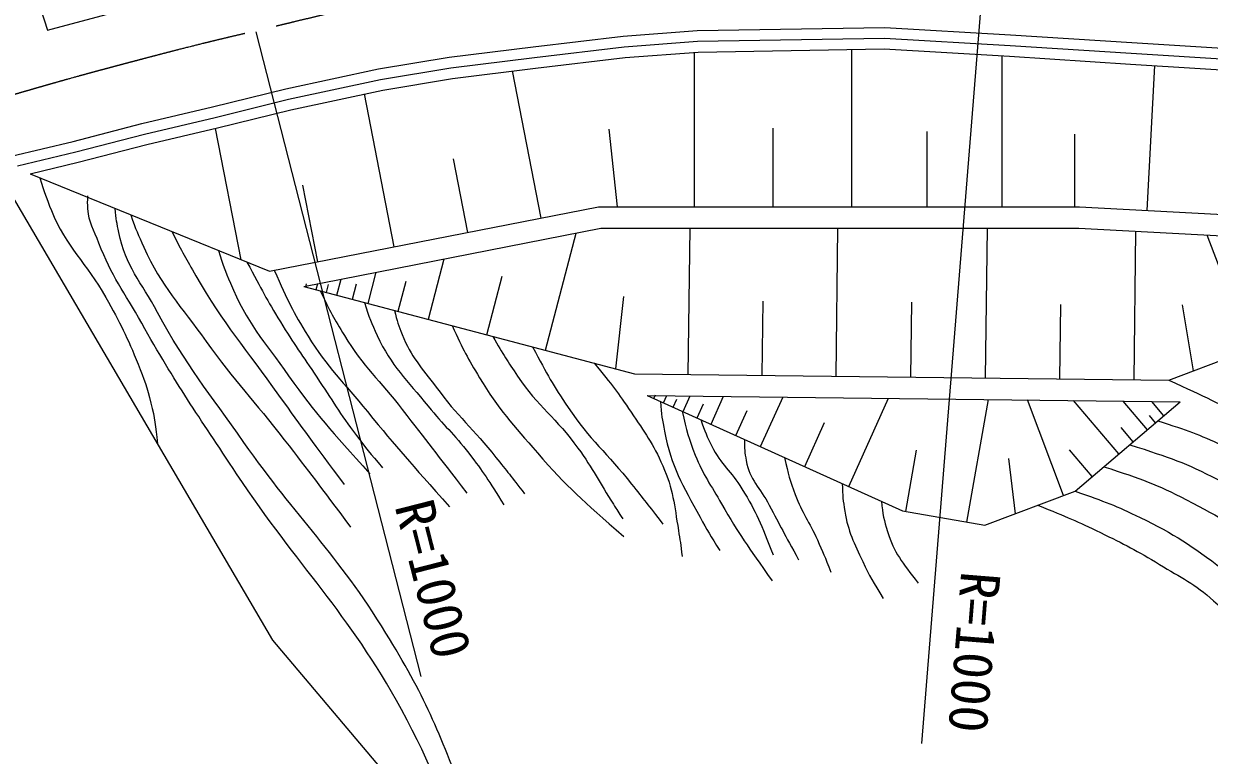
# Model space of a CAD drawing. Units: millimetres, scale not verified. Extents: x 40000 to 680000, y 20000 to 380000.
# Drawn here: x 275164 to 330356, y 259759 to 293793 of the extents above; entities that cross this region are included whole.
import ezdxf
from ezdxf.enums import TextEntityAlignment as Align

# ---------------------------------------------------------------- set-up
doc = ezdxf.new("R2010")
doc.units = ezdxf.units.MM
doc.header["$LTSCALE"] = 1000
doc.linetypes.add('CHAIN', pattern=[18.5, 12, -1.5, 3.5, -1.5])
for name, color, linetype, lineweight in [('M-BGD', 7, 'Continuous', 13), ('M-BMK', 2, 'CHAIN', 13), ('M-STR-HTXT', 7, 'Continuous', 13)]:
    doc.layers.add(name, color=color, linetype=linetype, lineweight=lineweight)
doc.styles.add('ＭＳ ゴシック', font='')
doc.styles.get('ＭＳ ゴシック').set_extended_font_data('MS Gothic')

msp = doc.modelspace()

# ---------------------------------------------------------------- linework, layer by layer
at = {"layer": 'M-BGD'}
for p, q in [((313715, 285276), (313715, 292594)), ((306397, 285276), (306397, 292464)), ((320722, 285276), (320722, 292282)), ((299259, 284754), (297921, 291599)), ((327465, 285108), (327823, 291847)), ((292414, 283416), (291024, 290525)), ((285287, 282816), (284093, 288925)), ((302803, 285276), (302420, 288894)), ((310056, 285276), (310056, 288935)), ((317218, 285276), (317218, 288779)), ((324096, 285276), (324096, 288650)), ((295837, 284085), (295168, 287507)), ((275459, 286810), (286605, 282280)), ((286761, 265109), (274266, 286400)), ((288859, 282721), (288164, 286275)), ((306103, 277481), (306186, 284276)), ((312982, 277397), (313066, 284276)), ((319946, 277311), (320031, 284276)), ((299450, 278606), (300886, 284053)), ((326854, 277227), (326938, 284135)), ((332271, 278645), (330262, 283958)), ((328470, 277207), (344342, 283210)), ((294003, 280042), (294744, 282852)), ((291193, 280783), (291575, 282233)), ((296726, 279324), (297444, 282048)), ((288200, 281573), (303599, 277511)), ((288293, 281548), (288330, 281688)), ((288777, 281421), (288850, 281700)), ((289260, 281293), (289359, 281667)), ((289744, 281166), (289941, 281913)), ((290468, 280974), (290659, 281699)), ((292598, 280413), (292968, 281818)), ((302735, 277739), (303108, 281110)), ((309543, 277439), (309585, 280878)), ((316464, 277354), (316507, 280836)), ((323400, 277269), (323442, 280723)), ((329615, 277640), (329106, 280722)), ((303599, 277511), (328470, 277207)), ((304493, 276364), (304569, 276531)), ((304184, 276504), (329002, 276201)), ((304184, 276504), (316082, 271132)), ((304949, 276158), (305100, 276493)), ((305405, 275953), (305570, 276319)), ((305860, 275747), (306191, 276479)), ((306511, 275453), (306804, 276104)), ((307161, 275160), (307748, 276460)), ((309471, 274117), (310514, 276427)), ((313572, 272265), (315424, 276367)), ((319076, 270604), (320082, 276310)), ((323567, 271838), (321890, 276288)), ((326150, 273778), (324040, 276261)), ((324106, 272041), (329002, 276201)), ((327478, 274906), (326350, 276233)), ((328240, 275553), (327676, 276217)), ((308316, 274638), (308837, 275793)), ((327859, 275230), (327577, 275561)), ((311522, 273191), (312447, 275242)), ((326814, 274342), (326250, 275006)), ((316223, 271107), (316726, 273960)), ((324909, 272723), (323854, 273965)), ((321342, 270999), (321020, 273558)), ((319906, 270458), (324106, 272041)), ((316082, 271132), (319906, 270458)), ((294072, 256468), (286761, 265109))]:
    msp.add_line(p, q, dxfattribs=at)
for points in [[(276278, 293490), (280166, 294526), (284453, 295549), (287018, 296168), (290314, 296831), (294272, 297541), (298403, 298192), (302797, 298806), (307397, 299092), (313035, 299335), (317919, 299072), (322257, 298660), (325431, 298369), (328804, 297948)], [(188968, 270847), (273943, 292606), (272798, 296954), (274985, 297497), (276278, 293490)], [(274587, 287628), (277464, 288321), (280662, 289145), (283958, 289920), (287374, 290768), (291687, 291689), (294977, 292240), (298878, 292725), (303070, 293210), (306511, 293476), (315246, 293619), (321110, 293279), (326744, 292916), (345147, 291768), (351345, 289074), (402018, 283631)], [(274874, 287183), (277585, 287836), (280782, 288659), (284075, 289434), (287487, 290281), (291781, 291198), (295049, 291746), (298938, 292229), (303118, 292712), (306534, 292977), (315236, 293118), (321080, 292780), (326712, 292417), (345029, 291274), (351215, 288585), (402172, 283112)], [(275459, 286810), (277705, 287351), (280901, 288174), (284193, 288948), (287599, 289794), (291875, 290707), (295121, 291251), (298997, 291732), (303166, 292214), (306558, 292477), (315225, 292618), (321049, 292281), (326681, 291918), (344910, 290781)], [(286605, 282280), (301930, 285276), (324310, 285276), (341757, 284349)], [(288200, 281573), (302027, 284276), (324284, 284276), (344342, 283210)]]:
    msp.add_lwpolyline(points, dxfattribs=at)
for points, knots in [([(275922, 286622), (276115, 285916), (276220, 285689), (276453, 285108), (277149, 283374), (278079, 282684), (278989, 281053), (279646, 279877), (279994, 279201), (280492, 277949), (280767, 277258), (280911, 276863), (281089, 276140), (281268, 275412), (281299, 275132), (281399, 274245)], [0, 0, 0, 0, 1, 1, 1, 2, 2, 2, 3, 3, 3, 4, 4, 4, 5, 5, 5, 5]), ([(196719, 240383), (197279, 241663), (197604, 242147), (198366, 243146), (199824, 245054), (201251, 245570), (203326, 246780), (204642, 247548), (205594, 247512), (206981, 248145), (208739, 248949), (209713, 249446), (211342, 250488), (213431, 251824), (214475, 252776), (216289, 254466), (218822, 256824), (219842, 258557), (222444, 260838), (223325, 261611), (223796, 262123), (224857, 262619), (225635, 262983), (226129, 263059), (226973, 263217), (228320, 263470), (229109, 263347), (230479, 263322), (231164, 263310), (231546, 263248), (232223, 263144), (233346, 262973), (233957, 262775), (235053, 262478), (235985, 262225), (236483, 262003), (237390, 261670), (239515, 260891), (240684, 260398), (242780, 259545), (244512, 258839), (245448, 258364), (247171, 257637), (250151, 256380), (251836, 255714), (254828, 254487), (257768, 253281), (259485, 252767), (262357, 251407), (265010, 250150), (266384, 249224), (268935, 247772), (272229, 245899), (273973, 244676), (277274, 242817), (278894, 241905), (279782, 241351), (281466, 240563), (283178, 239763), (284161, 239364), (285919, 238670), (287435, 238072), (288273, 237686), (289844, 237253), (291118, 236901), (291872, 236858), (293188, 236744), (293895, 236682), (294384, 236363), (295005, 236707), (295729, 237109), (295952, 237618), (296350, 238343), (296744, 239060), (296858, 239518), (297077, 240306), (297346, 241273), (297409, 241847), (297440, 242850), (297523, 245526), (297419, 247053), (296923, 249683), (296548, 251669), (296301, 252782), (295684, 254706), (294759, 257590), (294205, 259228), (292750, 261885), (290239, 266470), (287969, 268497), (285078, 272853), (283287, 275550), (282246, 277042), (280656, 279862), (279844, 281299), (279258, 282050), (278667, 283591), (278434, 284202), (278194, 284531), (278154, 285183), (278140, 285417), (278129, 285518), (278157, 285783)], [0, 0, 0, 0, 1, 1, 1, 2, 2, 2, 3, 3, 3, 4, 4, 4, 5, 5, 5, 6, 6, 6, 7, 7, 7, 8, 8, 8, 9, 9, 9, 10, 10, 10, 11, 11, 11, 12, 12, 12, 13, 13, 13, 14, 14, 14, 15, 15, 15, 16, 16, 16, 17, 17, 17, 18, 18, 18, 19, 19, 19, 20, 20, 20, 21, 21, 21, 22, 22, 22, 23, 23, 23, 24, 24, 24, 25, 25, 25, 26, 26, 26, 27, 27, 27, 28, 28, 28, 29, 29, 29, 30, 30, 30, 31, 31, 31, 32, 32, 32, 33, 33, 33, 34, 34, 34, 34]), ([(198312, 240094), (198599, 241016), (198751, 241353), (199163, 242097), (199830, 243300), (200337, 243987), (201484, 244747), (202822, 245635), (203748, 245857), (205296, 246282), (206847, 246708), (207878, 246289), (209367, 246896), (210578, 247389), (211190, 247841), (212220, 248646), (214378, 250334), (215306, 251604), (217228, 253555), (219538, 255901), (220623, 257425), (223042, 259660), (224003, 260548), (224463, 261183), (225614, 261806), (226186, 262116), (226564, 262176), (227197, 262323), (228380, 262598), (229086, 262484), (230299, 262533), (231100, 262565), (231555, 262601), (232350, 262501), (234002, 262291), (234902, 261966), (236468, 261402), (238125, 260806), (239036, 260418), (240636, 259682), (243017, 258586), (244267, 257795), (246643, 256687), (249987, 255128), (251953, 254461), (255330, 252974), (258619, 251525), (260482, 250753), (263708, 249166), (266391, 247847), (267819, 246963), (270444, 245532), (274356, 243398), (276520, 242154), (280421, 240001), (282606, 238795), (283761, 237985), (286019, 236924), (287968, 236007), (289130, 235586), (291237, 235140), (292646, 234841), (293504, 234712), (294920, 234970), (295928, 235153), (296534, 235421), (297271, 236133), (298029, 236866), (298220, 237508), (298555, 238508), (299020, 239895), (298896, 240779), (298852, 242241), (298770, 244982), (298117, 246457), (297580, 249147), (296914, 252476), (296846, 254438), (295699, 257634), (294560, 260807), (293796, 262575), (292028, 265445), (289762, 269123), (287899, 270777), (285419, 274314), (283790, 276636), (282743, 277864), (281398, 280361), (280632, 281783), (279910, 282497), (279592, 284081), (279506, 284512), (279453, 284695), (279429, 285196)], [0, 0, 0, 0, 1, 1, 1, 2, 2, 2, 3, 3, 3, 4, 4, 4, 5, 5, 5, 6, 6, 6, 7, 7, 7, 8, 8, 8, 9, 9, 9, 10, 10, 10, 11, 11, 11, 12, 12, 12, 13, 13, 13, 14, 14, 14, 15, 15, 15, 16, 16, 16, 17, 17, 17, 18, 18, 18, 19, 19, 19, 20, 20, 20, 21, 21, 21, 22, 22, 22, 23, 23, 23, 24, 24, 24, 25, 25, 25, 26, 26, 26, 27, 27, 27, 28, 28, 28, 29, 29, 29, 30, 30, 30, 31, 31, 31, 31]), ([(280151, 284903), (280383, 284199), (280497, 283980), (280755, 283403), (281596, 281525), (282468, 280685), (283663, 279009), (284987, 277152), (285900, 276242), (287296, 274438), (288517, 272861), (288902, 272349), (290381, 270368)], [0, 0, 0, 0, 1, 1, 1, 2, 2, 2, 3, 3, 3, 4, 4, 4, 4]), ([(282057, 284128), (282553, 283139), (282724, 282862), (283180, 282067), (284494, 279778), (285493, 278659), (287031, 276515), (288204, 274879), (288588, 274356), (290078, 272359)], [0, 0, 0, 0, 1, 1, 1, 2, 2, 2, 3, 3, 3, 3]), ([(284239, 283242), (284440, 282535), (284547, 282311), (284784, 281729), (285536, 279886), (286343, 279037), (287498, 277416), (288841, 275532), (289423, 274916), (291283, 272859)], [0, 0, 0, 0, 1, 1, 1, 2, 2, 2, 3, 3, 3, 3]), ([(285558, 282706), (286269, 281362), (286467, 280986), (287115, 279922), (287742, 278895), (288141, 278349), (288812, 277350), (289525, 276285), (289875, 275653), (290653, 274636), (291111, 274037), (291270, 273832), (291865, 273133)], [0, 0, 0, 0, 1, 1, 1, 2, 2, 2, 3, 3, 3, 4, 4, 4, 4]), ([(286829, 282324), (287464, 280875), (287697, 280409), (288400, 279264), (289313, 277776), (290058, 277103), (291162, 275750), (292609, 273977), (293120, 273419), (294990, 271316)], [0, 0, 0, 0, 1, 1, 1, 2, 2, 2, 3, 3, 3, 3]), ([(288970, 281370), (289439, 280379), (289617, 280078), (290096, 279288), (290980, 277829), (291739, 277195), (292785, 275847), (293965, 274328), (294333, 273847), (295790, 271946)], [0, 0, 0, 0, 1, 1, 1, 2, 2, 2, 3, 3, 3, 3]), ([(291028, 280827), (291239, 280112), (291355, 279874), (291622, 279288), (292281, 277845), (293001, 277228), (293997, 275993), (294705, 275115), (295201, 274706), (295887, 273812), (296576, 272914), (296791, 272568), (297511, 271413)], [0, 0, 0, 0, 1, 1, 1, 2, 2, 2, 3, 3, 3, 4, 4, 4, 4]), ([(292425, 280458), (292545, 279941), (292618, 279765), (292785, 279337), (293198, 278277), (293685, 277803), (294360, 276889), (295358, 275539), (296096, 274926), (297147, 273618), (297675, 272961), (297849, 272747), (298480, 271922)], [0, 0, 0, 0, 1, 1, 1, 2, 2, 2, 3, 3, 3, 4, 4, 4, 4]), ([(295105, 279751), (295636, 278597), (295833, 278241), (296387, 277322), (297275, 275848), (297948, 275133), (299076, 273833), (300511, 272180), (301141, 271663), (303099, 269932)], [0, 0, 0, 0, 1, 1, 1, 2, 2, 2, 3, 3, 3, 3]), ([(297010, 279249), (297503, 278361), (297680, 278101), (298156, 277395), (299110, 275980), (299969, 275435), (300967, 274051), (301673, 273071), (301963, 272451), (302614, 271434), (302784, 271169), (302837, 271085), (303050, 270756)], [0, 0, 0, 0, 1, 1, 1, 2, 2, 2, 3, 3, 3, 4, 4, 4, 4]), ([(298857, 278762), (299553, 277416), (299797, 277002), (300506, 275941), (301511, 274438), (302339, 273796), (303462, 272379), (304036, 271655), (304223, 271421), (304916, 270513)], [0, 0, 0, 0, 1, 1, 1, 2, 2, 2, 3, 3, 3, 3]), ([(301727, 278005), (302570, 276958), (302818, 276649), (303438, 275723), (304068, 274782), (304458, 274263), (304916, 273227), (305405, 272123), (305449, 271414), (305643, 270223), (305720, 269751), (305751, 269586), (305813, 269011)], [0, 0, 0, 0, 1, 1, 1, 2, 2, 2, 3, 3, 3, 4, 4, 4, 4]), ([(328470, 277207), (330242, 276405), (330752, 276154), (332165, 275383), (334002, 274380), (335062, 273831), (336696, 272524), (337946, 271523), (338394, 271101), (339701, 269737)], [0, 0, 0, 0, 1, 1, 1, 2, 2, 2, 3, 3, 3, 3]), ([(304810, 276221), (304840, 275593), (304894, 275373), (304993, 274837), (305300, 273176), (305839, 272324), (306651, 270842), (306992, 270220), (307113, 269989), (307578, 269280)], [0, 0, 0, 0, 1, 1, 1, 2, 2, 2, 3, 3, 3, 3]), ([(305813, 275769), (306032, 274817), (306119, 274502), (306425, 273728), (306798, 272789), (307151, 272328), (307656, 271453), (308492, 270002), (308844, 269539), (310006, 267867)], [0, 0, 0, 0, 1, 1, 1, 2, 2, 2, 3, 3, 3, 3]), ([(306688, 275373), (306880, 274793), (306968, 274602), (307201, 274132), (307619, 273286), (308105, 272965), (308601, 272161), (309299, 271029), (309464, 270540), (310055, 269081)], [0, 0, 0, 0, 1, 1, 1, 2, 2, 2, 3, 3, 3, 3]), ([(327959, 275315), (329380, 274868), (329831, 274695), (330978, 274171), (332596, 273432), (333456, 272889), (334879, 271821), (336363, 270708), (336862, 270162), (338344, 268574)], [0, 0, 0, 0, 1, 1, 1, 2, 2, 2, 3, 3, 3, 3]), ([(308724, 274454), (308703, 274025), (308733, 273848), (308800, 273467), (308956, 272572), (309444, 272204), (309866, 271399), (310392, 270397), (310567, 270080), (311239, 268847)], [0, 0, 0, 0, 1, 1, 1, 2, 2, 2, 3, 3, 3, 3]), ([(326655, 274206), (328575, 273592), (329225, 273381), (330752, 272587), (332315, 271775), (333120, 271176), (334508, 270091), (335418, 269380), (335737, 269116), (336761, 268177)], [0, 0, 0, 0, 1, 1, 1, 2, 2, 2, 3, 3, 3, 3]), ([(310575, 273618), (310762, 272805), (310835, 272546), (311078, 271884), (311393, 271025), (311740, 270619), (312112, 269784), (312370, 269202), (312454, 269006), (312742, 268281)], [0, 0, 0, 0, 1, 1, 1, 2, 2, 2, 3, 3, 3, 3]), ([(325451, 273184), (327255, 272595), (327860, 272384), (329298, 271642), (330875, 270828), (331767, 270318), (333078, 269122), (333974, 268305), (334309, 267948), (335186, 266844)], [0, 0, 0, 0, 1, 1, 1, 2, 2, 2, 3, 3, 3, 3]), ([(313272, 272401), (313277, 271815), (313306, 271609), (313388, 271108), (313545, 270149), (313812, 269645), (314228, 268766), (314555, 268074), (314698, 267824), (315181, 267054)], [0, 0, 0, 0, 1, 1, 1, 2, 2, 2, 3, 3, 3, 3]), ([(315091, 271580), (315152, 270949), (315214, 270711), (315377, 270175), (315693, 269130), (316062, 268761), (316798, 267768)], [0, 0, 0, 0, 1, 1, 1, 2, 2, 2, 2]), ([(324106, 272041), (325538, 271556), (325990, 271374), (327142, 270818), (328731, 270052), (329565, 269487), (330970, 268419), (332161, 267514), (332575, 267136), (333854, 265899)], [0, 0, 0, 0, 1, 1, 1, 2, 2, 2, 3, 3, 3, 3]), ([(322382, 271391), (323779, 270822), (324175, 270662), (325289, 270118), (326385, 269583), (326998, 269274), (328038, 268637), (329050, 268018), (329680, 267739), (330558, 266941), (331134, 266418), (331498, 266124), (331867, 265439), (332135, 264940), (332220, 264699), (332376, 264082)], [0, 0, 0, 0, 1, 1, 1, 2, 2, 2, 3, 3, 3, 4, 4, 4, 5, 5, 5, 5]), ([(195347, 241561), (196183, 242898), (196521, 243338), (197419, 244360), (198824, 245960), (199824, 246695), (201635, 247813), (203260, 248816), (204465, 248757), (206215, 249521), (208358, 250457), (209635, 250875), (211590, 252159), (213159, 253189), (213986, 253869), (215318, 255192), (216811, 256675), (217370, 257760), (218807, 259299), (220204, 260795), (220898, 261751), (222522, 262997), (223386, 263660), (223911, 264036), (224945, 264378), (226108, 264763), (226853, 264748), (228071, 264621), (229569, 264464), (230353, 264061), (231803, 263651), (233539, 263161), (234513, 262890), (236225, 262319), (238088, 261697), (239109, 261285), (240958, 260622), (243427, 259738), (244825, 259283), (247278, 258357), (250700, 257064), (252573, 256229), (255969, 254869), (257578, 254225), (258491, 253894), (260088, 253222), (265189, 251076), (267884, 249510), (272931, 247240), (275389, 246134), (276794, 245576), (279255, 244477), (280730, 243819), (281495, 243295), (283025, 242779), (283579, 242592), (283911, 242523), (284495, 242504), (285013, 242488), (285230, 242521), (285815, 242629)], [0, 0, 0, 0, 1, 1, 1, 2, 2, 2, 3, 3, 3, 4, 4, 4, 5, 5, 5, 6, 6, 6, 7, 7, 7, 8, 8, 8, 9, 9, 9, 10, 10, 10, 11, 11, 11, 12, 12, 12, 13, 13, 13, 14, 14, 14, 15, 15, 15, 16, 16, 16, 17, 17, 17, 18, 18, 18, 19, 19, 19, 20, 20, 20, 20])]:
    msp.add_open_spline(points, degree=3, knots=knots, dxfattribs=at)
at = {"layer": 'M-BMK'}
msp.add_open_spline([(273865, 290261), (276767, 291102), (277525, 291322), (279885, 291947), (282262, 292577), (283596, 292921), (285992, 293474), (289235, 294223), (291035, 294754), (294324, 295264), (298510, 295913), (300890, 296063), (305119, 296300), (308202, 296473), (309937, 296444), (313025, 296409), (315730, 296378), (316623, 296344), (319949, 296191)], degree=3, knots=[0, 0, 0, 0, 1, 1, 1, 2, 2, 2, 3, 3, 3, 4, 4, 4, 5, 5, 5, 6, 6, 6, 6], dxfattribs=at)
at = {"layer": 'M-STR-HTXT'}
for p, q in [((319847, 296156), (316954, 260311)), ((285977, 293418), (293648, 263418))]:
    msp.add_line(p, q, dxfattribs=at)

# ---------------------------------------------------------------- texts
at = {"layer": 'M-STR-HTXT', "style": 'ＭＳ ゴシック'}
for rotation, p in [(284.343, (292817, 267596)), (265.387, (317964, 264672))]:
    msp.add_text('R=1000', height=1833, rotation=rotation, dxfattribs=at).set_placement(p, align=Align.BOTTOM_CENTER)

doc.saveas('drawing.dxf')
